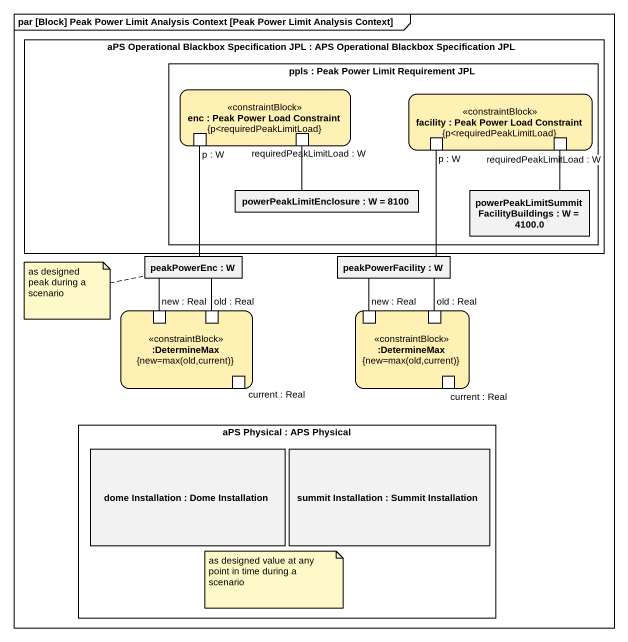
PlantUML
@startuml
mainframe par [Block] Peak Power Limit Analysis Context [Peak Power Limit Analysis Context]
rectangle "aPS Operational Blackbox Specification JPL : APS Operational Blackbox Specification JPL" as aPS_Operational_Blackbox {
  rectangle "ppls : Peak Power Limit Requirement JPL" as ppls {
    rectangle "enc : Peak Power Load Constraint\n{p<requiredPeakLimitLoad}" as enc <<constraintBlock>> #FFF0B4 {
      port "p : W" as p_W
      port "requiredPeakLimitLoad : W" as requiredPeakLimitLoad_W
    }
    rectangle "facility : Peak Power Load Constraint\n{p<requiredPeakLimitLoad}" as facility <<constraintBlock>> #FFF0B4 {
      port "p : W" as p_W_2
      port "requiredPeakLimitLoad : W" as requiredPeakLimitLoad_W_2
    }
    rectangle "powerPeakLimitEnclosure : W = 8100" as powerPeakLimitEnclosure
    rectangle "powerPeakLimitSummitFacilityBuildings : W = 4100.0" as powerPeakLimitSummitFacility
  }
}
rectangle "peakPowerEnc : W" as peakPowerEnc
rectangle "peakPowerFacility : W" as peakPowerFacility
rectangle ":DetermineMax\n{new=max(old,current)}" as DetermineMax <<constraintBlock>> #FFF0B4 {
  port "new : Real" as new_Real
  port "old : Real" as old_Real
  port "current : Real" as current_Real
}
rectangle ":DetermineMax\n{new=max(old,current)}" as DetermineMax_2 <<constraintBlock>> #FFF0B4 {
  port "new : Real" as new_Real_2
  port "old : Real" as old_Real_2
  port "current : Real" as current_Real_2
}
rectangle "aPS Physical : APS Physical" as aPS_Physical {
  rectangle "dome Installation : Dome Installation" as dome_Installation
  rectangle "summit Installation : Summit Installation" as summit_Installation
}
p_W -- peakPowerEnc
requiredPeakLimitLoad_W -- powerPeakLimitEnclosure
powerPeakLimitSummitFacility -up- requiredPeakLimitLoad_W_2
peakPowerFacility -up- p_W_2
new_Real -up- peakPowerEnc
old_Real -up- peakPowerEnc
new_Real_2 -up- peakPowerFacility
old_Real_2 -up- peakPowerFacility
note left of peakPowerEnc : as designed peak during a scenario
note as N2
  as designed value at any point in time during a scenario
end note
@enduml
